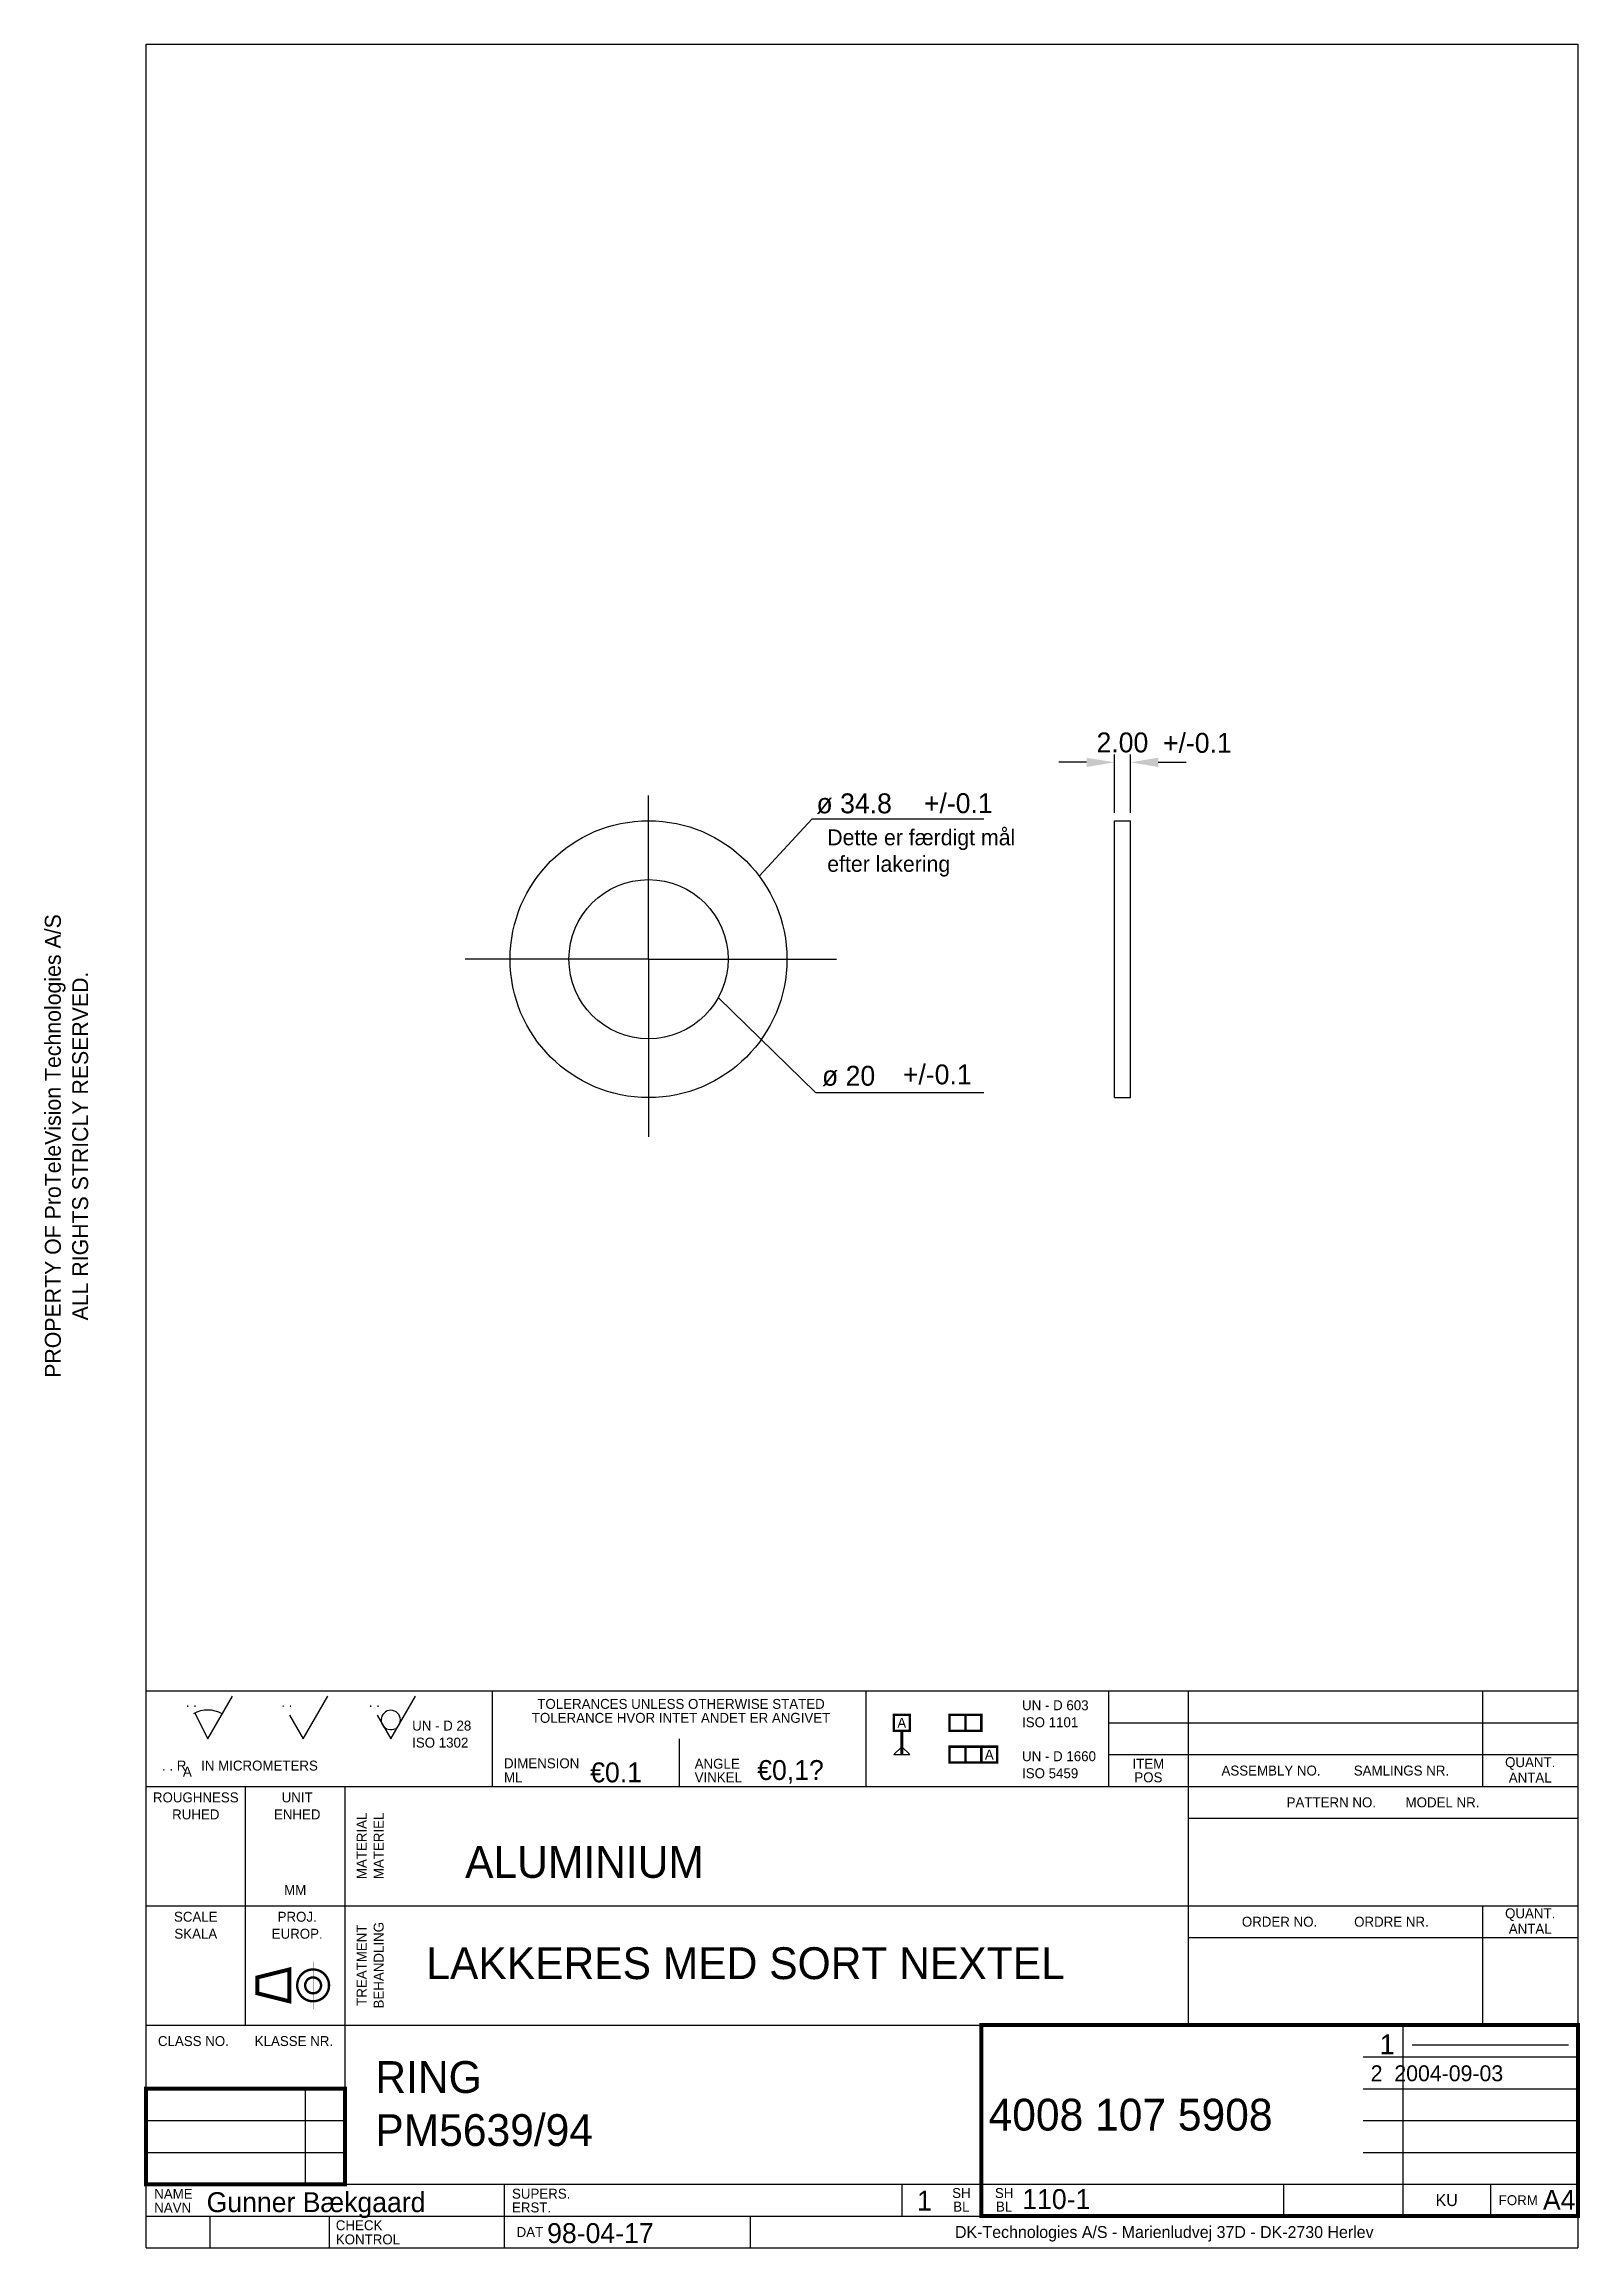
# Model space of a CAD drawing. Extents: x 7 to 200, y 10 to 287.
import ezdxf
from ezdxf.enums import TextEntityAlignment as Align

# ---------------------------------------------------------------- set-up
doc = ezdxf.new("R2010")
doc.units = 0
doc.header["$MEASUREMENT"] = 0
doc.linetypes.add('CENTER', pattern=[2, 1.25, -0.25, 0.25, -0.25])
doc.layers.get('0').update_dxf_attribs({"linetype": 'CONTINUOUS'})
doc.layers.get('DEFPOINTS').update_dxf_attribs({"linetype": 'CONTINUOUS'})
doc.layers.add('DIM', color=1, linetype='CONTINUOUS')
doc.layers.add('HOVED', color=10, linetype='CONTINUOUS')
doc.styles.add('TXT', font='txt')
doc.styles.add('UV', font='UV')
doc.dimstyles.get("Standard").update_dxf_attribs({"dimtxt": 0.18, "dimasz": 0.18, "dimexe": 0.18, "dimexo": 0.0625, "dimgap": 0.09, "dimtad": 0, "dimtih": 1, "dimtoh": 1, "dimdec": 4, "dimzin": 0, "dimdsep": 46, "dimtxsty": 'Standard', "dimcen": 0.09, "dimadec": 0, "dimazin": 0, "dimtfac": 1, "dimtdec": 4, "dimtofl": 0, "dimtmove": 0, "dimatfit": 3, "dimfxl": 0, "dimtolj": 1, "dimtzin": 0, "dimarcsym": 0})

# ---------------------------------------------------------------- blocks, each defined once
blk = doc.blocks.new('*D0')
at = {"color": 0, "linetype": 'ByBlock'}
for p, q in [((159.09, 203.5), (159.09, 210.84)), ((161.09, 203.5), (161.09, 210.84)), ((155.59, 209.84), (152.09, 209.84)), ((164.59, 209.84), (168.09, 209.84))]:
    blk.add_line(p, q, dxfattribs=at)
for points in [[(155.59, 210.42), (155.59, 209.25), (159.09, 209.84)], [(164.59, 210.42), (164.59, 209.25), (161.09, 209.84)]]:
    blk.add_solid(points, dxfattribs=at)
at = {"layer": 'DEFPOINTS', "color": 0, "linetype": 'ByBlock'}
for p in [(161.09, 209.84), (159.09, 202.5), (161.09, 202.5)]:
    blk.add_point(p, dxfattribs=at)
at = {"color": 0, "linetype": 'ByBlock', "style": 'TXT'}
blk.add_text('2.00', height=2.5, dxfattribs=at).set_placement((160.09, 212.34), align=Align.MIDDLE_CENTER)

msp = doc.modelspace()

# ---------------------------------------------------------------- linework, layer by layer
for p, q in [((141.74002, 189.38077), (143.74002, 189.38077)), ((141.74002, 154.58077), (141.74002, 189.38077)), ((143.74002, 154.58077), (143.74002, 189.38077)), ((141.74002, 154.58077), (143.74002, 154.58077))]:
    msp.add_line(p, q)
for radius in [17.4, 10]:
    msp.add_circle((83.16603, 171.98077), radius)
at = {"layer": 'DIM'}
for p, q in [((83.16603, 171.98077), (83.16603, 192.5443)), ((97.083, 182.42481), (103.71924, 189.62073)), ((103.71924, 189.62073), (125.30613, 189.62073)), ((83.16603, 171.98077), (60.12766, 171.98077)), ((83.16603, 171.98077), (106.78319, 171.98077)), ((83.16603, 171.98077), (83.16603, 149.66527)), ((91.93523, 167.1744), (104.13706, 155.23397)), ((104.13706, 155.23397), (125.30613, 155.23397)), ((179.17719, 35.50656), (198.82735, 35.50656))]:
    msp.add_line(p, q, dxfattribs=at)
at = {"layer": 'HOVED'}
for p, q in [((45, 67), (45, 50)), ((65, 18), (65, 14)), ((43, 14), (43, 10))]:
    msp.add_line(p, q, dxfattribs=at)
for points in [[(20, 10), (20, 287), (200, 287), (200, 10)], [(20, 80), (200, 80)], [(26.15192, 77.23205), (27.75, 74), (30.86859, 79.36651)], [(38.03749, 76.96981), (39.75, 74), (42.86859, 79.36651)], [(49.03749, 76.96981), (50.75, 74), (53.86859, 79.36651)], [(63.5, 80), (63.5, 68)], [(110.5, 80), (110.5, 68)], [(141, 80), (141, 68)], [(151, 80), (151, 38)], [(188, 80), (188, 68)], [(141, 76), (200, 76)], [(87, 74), (87, 68)], [(141, 72), (200, 72)], [(20, 68), (200, 68)], [(32.5, 38), (32.5, 68)], [(45, 68), (45, 18)], [(151.09053, 64.0067), (200.09053, 64.0067)], [(20, 53), (200, 53)], [(188, 53), (188, 38)], [(151, 49), (200, 49)], [(20, 38), (200, 38)], [(178, 38), (178, 14)], [(173, 34), (200, 34)], [(40, 30), (40, 18)], [(173, 30), (200, 30)], [(20, 26), (45, 26)], [(173, 26), (200, 26)], [(20, 22), (45, 22)], [(173, 22), (200, 22)], [(20, 18), (200, 18)], [(65, 18), (65, 10)], [(115, 18), (115, 14)], [(125, 18), (125, 14)], [(163, 18), (163, 14)], [(189, 18), (189, 14)], [(20, 14), (200, 14)], [(28, 14), (28, 10)], [(43, 14), (43, 10)], [(96, 10), (96, 14)], [(20, 10), (200, 10)]]:
    msp.add_lwpolyline(points, dxfattribs=at)
for points, const_width in [([(114, 77), (116, 77), (116, 75), (114, 75)], 0.3), ([(121, 75), (123, 75), (123, 77), (121, 77)], 0.3), ([(123, 75), (125, 75), (125, 77), (123, 77)], 0.3), ([(121, 71), (123, 71), (123, 73), (121, 73)], 0.3), ([(123, 71), (125, 71), (125, 73), (123, 73)], 0.3), ([(125, 73), (127, 73), (127, 71), (125, 71)], 0.3), ([(125, 14), (200, 14), (200, 38), (125, 38)], 0.5)]:
    msp.add_lwpolyline(points, close=True, dxfattribs=dict(at, const_width=const_width))
for points, const_width in [([(115, 75), (115, 72)], 0.4), ([(34, 42), (38, 41), (38, 45), (34, 44), (34, 42)], 0.5), ([(20, 18), (45, 18), (45, 30), (20, 30), (20, 18)], 0.5)]:
    msp.add_lwpolyline(points, dxfattribs=dict(at, const_width=const_width))
msp.add_lwpolyline([(114, 72), (116, 72), (115, 73)], close=True, dxfattribs=at)
at = {"layer": 'HOVED', "color": 13, "const_width": 0.3}
for points in [[(39, 43, 1), (43, 43, 1)], [(40, 43, 1), (42, 43, 1)]]:
    msp.add_lwpolyline(points, format="xyb", close=True, dxfattribs=at)
at = {"layer": 'HOVED', "color": 2, "linetype": 'CENTER', "const_width": 0.02}
for points in [[(41, 46), (41, 40)], [(33, 43), (44, 43)]]:
    msp.add_lwpolyline(points, dxfattribs=at)
at = {"layer": 'HOVED'}
for centre, radius, start, end in [((27.75, 74), 3.60555, 59.8382447, 119.8382447), ((50.76031, 76.35859), 1.21478, 306.4847731, 299.2476703)]:
    msp.add_arc(centre, radius, start, end, dxfattribs=at)

# ---------------------------------------------------------------- texts
at = {"layer": 'DIM', "style": 'TXT'}
for s, height, p in [('+/-0.1', 2.5, (147.83716, 197.9208)), ('ø 34.8', 2.5, (104.27633, 190.31681)), ('+/-0.1', 2.5, (117.78554, 190.33654)), ('ø 20', 2.5, (104.97268, 156.07914)), ('+/-0.1', 2.5, (115.1394, 156.24795)), ('€0.1', 2.5, (75.82919, 68.52185)), ('€0,1\x7f', 2.5, (96.8306, 68.81424)), ('ALUMINIUM', 4, (60.10893, 56.51067)), ('LAKKERES MED SORT NEXTEL', 4, (55.2324, 43.78846)), ('1', 2.5, (175.09152, 34.33967)), ('RING', 4, (48.82469, 29.47761)), ('4008 107 5908', 4, (125.91295, 24.75)), ('PM5639/94', 4, (48.82469, 22.81094)), ('Gunner Bækgaard', 2.5, (27.61808, 14.50246)), ('1', 2.5, (116.91928, 14.69694)), ('110-1', 2.5, (130.14909, 14.89142)), ('98-04-17', 2.5, (70.4204, 10.61281))]:
    msp.add_text(s, height=height, dxfattribs=at).set_placement(p)
at = {"layer": 'DIM', "insert": (105.63169, 188.29464), "char_height": 2, "width": 25.27, "attachment_point": 1, "style": 'TXT'}
msp.add_mtext('Dette er færdigt mål efter lakering', dxfattribs=at)
at = {"layer": 'DIM', "insert": (173.94668, 32.94952), "char_height": 2, "attachment_point": 1, "style": 'TXT'}
msp.add_mtext('2  2004-09-03', dxfattribs=at)
at = {"layer": 'HOVED'}
for s, p in [('PROPERTY OF ProTeleVision Technologies A/S', (9.28571, 148.5)), ('ALL RIGHTS STRICLY RESERVED.', (12.71429, 148.5))]:
    msp.add_text(s, height=2, rotation=90, dxfattribs=at).set_placement(p, align=Align.CENTER)
at = {"layer": 'HOVED', "style": 'UV'}
for s, p in [('. .', (25, 78)), ('. .', (37, 78)), ('. .', (48, 78)), ('UN - D 603', (130.12221, 77.58374)), ('UN - D 28', (53.45154, 75.02408)), ('ISO 1101', (130.12221, 75.44791)), ('ISO 1302 ', (53.45154, 72.88825)), ('UN - D 1660', (130.12221, 71.17626)), ('. . R    IN MICROMETERS', (22, 70)), ('A', (24.63367, 69.24321)), ('DIMENSION', (64.99374, 70.28802)), ('ML', (64.99374, 68.52235)), ('ANGLE', (88.96506, 70.23202)), ('VINKEL', (88.96506, 68.52336)), ('ISO 5459', (130.12221, 69.04043)), ('NAME', (21.02805, 16.17553)), ('SUPERS.', (66, 16.19153)), ('NAVN', (21.02805, 14.43706)), ('ERST.', (66, 14.46199)), ('CHECK', (43.85676, 12.22405)), ('KONTROL', (43.85676, 10.44574))]:
    msp.add_text(s, height=1.25, dxfattribs=at).set_placement(p)
for s, p in [('TOLERANCES UNLESS OTHERWISE STATED', (87.25, 77.74976)), ('TOLERANCE HVOR INTET ANDET ER ANGIVET', (87.25, 76.00024)), ('ROUGHNESS', (26.25, 66)), ('UNIT', (39, 66)), ('RUHED', (26.25, 63.86417)), ('ENHED', (39, 63.86417)), ('MM', (38.75, 54.37402)), ('SCALE', (26.25, 51)), ('SKALA', (26.25, 48.86417)), ('EUROP.', (39, 48.86417)), ('PROJ.', (39, 51))]:
    msp.add_text(s, height=1.25, dxfattribs=at).set_placement(p, align=Align.CENTER)
for s, height, p in [('A', 1.25, (115, 76)), ('A', 1.25, (126, 72)), ('ITEM', 1.25, (146, 70.85433)), ('POS', 1.25, (146, 69.14567)), ('ASSEMBLY NO.         SAMLINGS NR.', 1.25, (169.5, 70)), ('QUANT.', 1.25, (194, 70.89046)), ('ANTAL', 1.25, (194, 69.11446)), ('PATTERN NO.        MODEL NR.', 1.25, (175.5, 66.00492)), ('QUANT.', 1.25, (194, 51.89426)), ('ORDER NO.          ORDRE NR.', 1.25, (169.5, 51)), ('ANTAL', 1.25, (194, 50.11066)), ('CLASS NO.       KLASSE NR.', 1.25, (32.5, 36)), ('SH', 1.25, (122.4953, 16.90499)), ('SH', 1.25, (127.86853, 16.90499)), ('KU', 1.5, (183.5, 16)), ('FORM', 1.25, (192.5, 16)), ('BL', 1.25, (122.4953, 15.18874)), ('BL', 1.25, (127.86853, 15.18874)), ('DAT', 1.25, (68.25083, 12)), ('DK-Technologies A/S - Marienludvej 37D - DK-2730 Herlev', 1.5, (148, 11.81102))]:
    msp.add_text(s, height=height, dxfattribs=at).set_placement(p, align=Align.MIDDLE)
for s, p in [('MATERIAL', (47.10546, 60.53415)), ('MATERIEL', (49.24129, 60.53415)), ('TREATMENT', (47.10546, 45.53415)), ('BEHANDLING', (49.24129, 45.53415))]:
    msp.add_text(s, height=1.25, rotation=90, dxfattribs=at).set_placement(p, align=Align.MIDDLE)
at = {"layer": 'HOVED', "color": 14, "style": 'TXT'}
msp.add_text('A4', height=2.5, dxfattribs=at).set_placement((195.6007, 14.80019))

# ---------------------------------------------------------------- dimensions: what is measured, and where the dimension line sits
at = {"layer": 'DIM'}
dim = msp.add_linear_dim(base=(143.74002, 196.72082), p1=(141.74002, 189.38077), p2=(143.74002, 189.38077), dimstyle='Standard', dxfattribs=at)
dim.commit()
dim.dimension.update_dxf_attribs({"geometry": '*D0', "text_midpoint": (142.74002, 199.22082), "insert": (-17.35271, -13.11538)})

doc.saveas('drawing.dxf')
